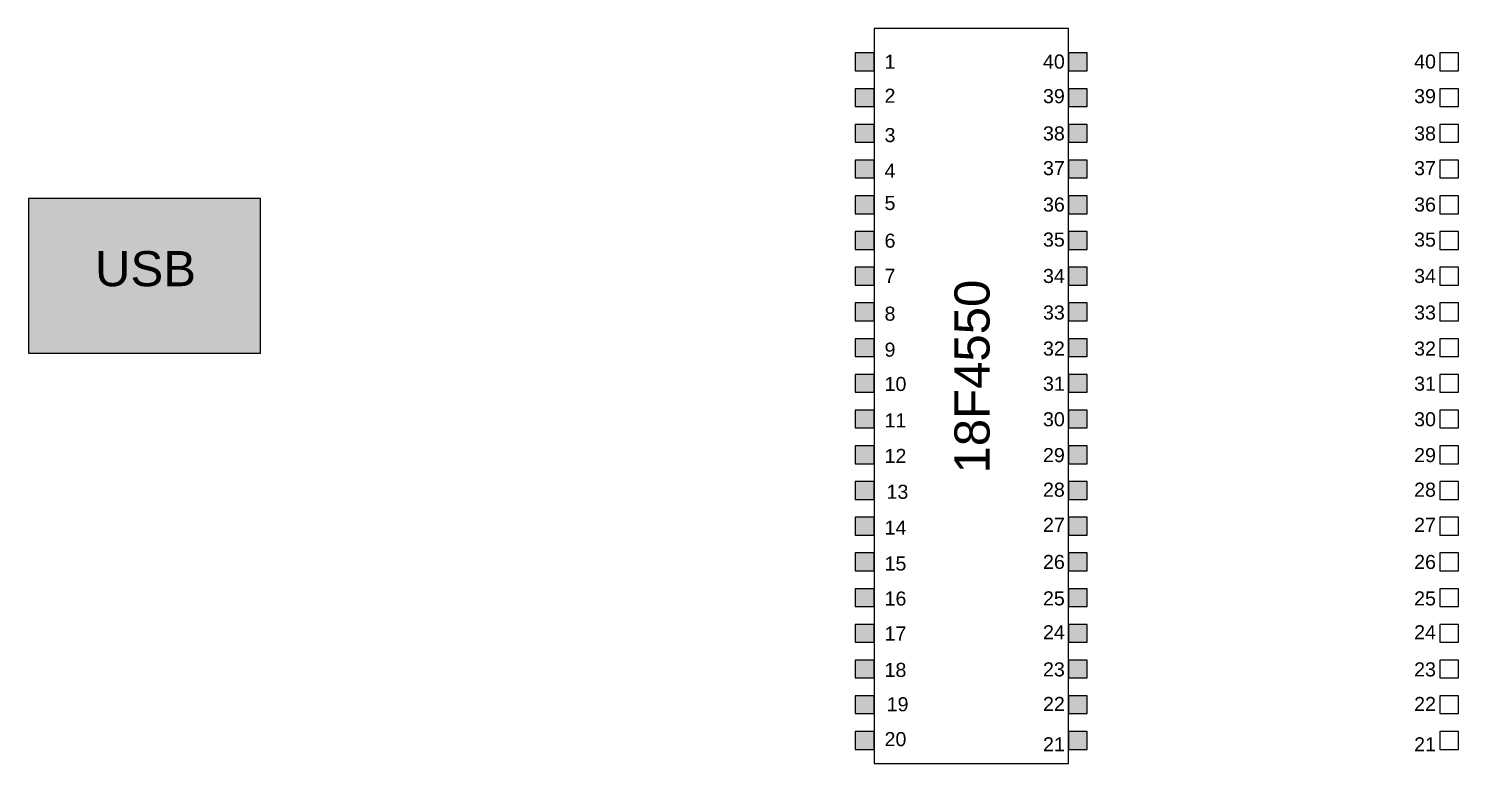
# Model space of a CAD drawing. Header units: millimetres. Extents: x -6 to 434, y -17 to 292.
# Drawn here: x 331.9 to 433.6, y 62.4 to 114.7 of the extents above; entities that cross this region are included whole.
import ezdxf

# ---------------------------------------------------------------- set-up
doc = ezdxf.new("R2010")
doc.units = ezdxf.units.MM
doc.layers.add('Chipove', color=54, linetype='Continuous', plot=False)
doc.layers.add('Kuplunzi', color=134, linetype='Continuous', lineweight=25, plot=False)
doc.styles.get("Standard").update_dxf_attribs({"font": 'arial.ttf'})

msp = doc.modelspace()

# ---------------------------------------------------------------- hatches: boundary and pattern name
at = {"layer": 'Chipove', "transparency": 33554687}
h = msp.add_hatch(color=4, dxfattribs=at)
h.dxf.hatch_style = 1
h.set_gradient(color1=(0, 255, 255), color2=(255, 255, 0), tint=1)
h.paths.add_polyline_path([(392.04, 112.93), (390.7, 112.93), (390.7, 111.66), (392.04, 111.66)])
h.paths.add_polyline_path([(392.04, 110.39), (390.7, 110.39), (390.7, 109.12), (392.04, 109.12)])
h.paths.add_polyline_path([(392.04, 107.85), (390.7, 107.85), (390.7, 106.58), (392.04, 106.58)])
h.paths.add_polyline_path([(392.04, 105.31), (390.7, 105.31), (390.7, 104.04), (392.04, 104.04)])
h.paths.add_polyline_path([(392.04, 102.77), (390.7, 102.77), (390.7, 101.5), (392.04, 101.5)])
h.paths.add_polyline_path([(392.04, 98.96), (392.04, 100.23), (390.7, 100.23), (390.7, 98.96)])
h.paths.add_polyline_path([(390.7, 96.42), (392.04, 96.42), (392.04, 97.69), (390.7, 97.69)])
h.paths.add_polyline_path([(392.04, 95.15), (390.7, 95.15), (390.7, 93.88), (392.04, 93.88)])
h.paths.add_polyline_path([(390.7, 91.34), (392.04, 91.34), (392.04, 92.61), (390.7, 92.61)])
h.paths.add_polyline_path([(392.04, 90.07), (390.7, 90.07), (390.7, 88.8), (392.04, 88.8)])
h.paths.add_polyline_path([(392.04, 87.53), (390.7, 87.53), (390.7, 86.26), (392.04, 86.26)])
h.paths.add_polyline_path([(392.04, 83.72), (392.04, 84.99), (390.7, 84.99), (390.7, 83.72)])
h.paths.add_polyline_path([(390.7, 82.45), (390.7, 81.18), (392.04, 81.18), (392.04, 82.45)])
h.paths.add_polyline_path([(390.7, 79.91), (390.7, 78.64), (392.04, 78.64), (392.04, 79.91)])
h.paths.add_polyline_path([(392.04, 77.37), (390.7, 77.37), (390.7, 76.1), (392.04, 76.1)])
h.paths.add_polyline_path([(392.04, 73.56), (392.04, 74.83), (390.7, 74.83), (390.7, 73.56)])
h.paths.add_polyline_path([(392.04, 71.02), (392.04, 72.29), (390.7, 72.29), (390.7, 71.02)])
h.paths.add_polyline_path([(392.04, 68.48), (392.04, 69.75), (390.7, 69.75), (390.7, 68.48)])
h.paths.add_polyline_path([(390.7, 67.21), (390.7, 65.94), (392.04, 65.94), (392.04, 67.21)])
h.paths.add_polyline_path([(392.04, 63.4), (392.04, 64.67), (390.7, 64.67), (390.7, 63.4)])
h.paths.add_polyline_path([(407.21, 112.93), (405.88, 112.93), (405.88, 111.66), (407.21, 111.66)])
h.paths.add_polyline_path([(405.88, 110.39), (405.88, 109.12), (407.21, 109.12), (407.21, 110.39)])
h.paths.add_polyline_path([(407.21, 107.85), (405.88, 107.85), (405.88, 106.58), (407.21, 106.58)])
h.paths.add_polyline_path([(405.88, 105.31), (405.88, 104.04), (407.21, 104.04), (407.21, 105.31)])
h.paths.add_polyline_path([(407.21, 102.77), (405.88, 102.77), (405.88, 101.5), (407.21, 101.5)])
h.paths.add_polyline_path([(407.21, 100.23), (405.88, 100.23), (405.88, 98.96), (407.21, 98.96)])
h.paths.add_polyline_path([(407.21, 97.69), (405.88, 97.69), (405.88, 96.42), (407.21, 96.42)])
h.paths.add_polyline_path([(405.88, 95.15), (405.88, 93.88), (407.21, 93.88), (407.21, 95.15)])
h.paths.add_polyline_path([(407.21, 92.61), (405.88, 92.61), (405.88, 91.34), (407.21, 91.34)])
h.paths.add_polyline_path([(407.21, 90.07), (405.88, 90.07), (405.88, 88.8), (407.21, 88.8)])
h.paths.add_polyline_path([(407.21, 87.53), (405.88, 87.53), (405.88, 86.26), (407.21, 86.26)])
h.paths.add_polyline_path([(407.21, 84.99), (405.88, 84.99), (405.88, 83.72), (407.21, 83.72)])
h.paths.add_polyline_path([(407.21, 82.45), (405.88, 82.45), (405.88, 81.18), (407.21, 81.18)])
h.paths.add_polyline_path([(405.88, 79.91), (405.88, 78.64), (407.21, 78.64), (407.21, 79.91)])
h.paths.add_polyline_path([(407.21, 77.37), (405.88, 77.37), (405.88, 76.1), (407.21, 76.1)])
h.paths.add_polyline_path([(407.21, 73.56), (407.21, 74.83), (405.88, 74.83), (405.88, 73.56)])
h.paths.add_polyline_path([(407.21, 72.29), (405.88, 72.29), (405.88, 71.02), (407.21, 71.02)])
h.paths.add_polyline_path([(405.88, 69.75), (405.88, 68.48), (407.21, 68.48), (407.21, 69.75)])
h.paths.add_polyline_path([(407.21, 67.21), (405.88, 67.21), (405.88, 65.94), (407.21, 65.94)])
h.paths.add_polyline_path([(405.88, 64.67), (405.88, 63.4), (407.21, 63.4), (407.21, 64.67)])
at = {"layer": 'Kuplunzi', "transparency": 33554687}
h = msp.add_hatch(color=256, dxfattribs=at)
h.dxf.hatch_style = 1
h.paths.add_polyline_path([(331.9, 102.57), (331.9, 91.57), (348.4, 91.57), (348.4, 102.57)])
h.paths.add_polyline_path([(335.74, 94.93), (344.17, 94.93), (344.17, 100.08), (335.74, 100.08)], flags=24)

# ---------------------------------------------------------------- linework, layer by layer
at = {"layer": 'Chipove'}
for points in [[(392.04, 62.4), (405.88, 62.4), (405.88, 114.66), (392.04, 114.66)], [(390.7, 111.66), (392.04, 111.66), (392.04, 112.93), (390.7, 112.93)], [(405.88, 111.66), (407.21, 111.66), (407.21, 112.93), (405.88, 112.93)], [(432.28, 111.66), (433.61, 111.66), (433.61, 112.93), (432.28, 112.93)], [(390.7, 109.12), (392.04, 109.12), (392.04, 110.39), (390.7, 110.39)], [(405.88, 109.12), (407.21, 109.12), (407.21, 110.39), (405.88, 110.39)], [(432.28, 109.12), (433.61, 109.12), (433.61, 110.39), (432.28, 110.39)], [(390.7, 106.58), (392.04, 106.58), (392.04, 107.85), (390.7, 107.85)], [(405.88, 106.58), (407.21, 106.58), (407.21, 107.85), (405.88, 107.85)], [(432.28, 106.58), (433.61, 106.58), (433.61, 107.85), (432.28, 107.85)], [(390.7, 104.04), (392.04, 104.04), (392.04, 105.31), (390.7, 105.31)], [(405.88, 104.04), (407.21, 104.04), (407.21, 105.31), (405.88, 105.31)], [(432.28, 104.04), (433.61, 104.04), (433.61, 105.31), (432.28, 105.31)], [(390.7, 101.5), (392.04, 101.5), (392.04, 102.77), (390.7, 102.77)], [(405.88, 101.5), (407.21, 101.5), (407.21, 102.77), (405.88, 102.77)], [(432.28, 101.5), (433.61, 101.5), (433.61, 102.77), (432.28, 102.77)], [(390.7, 98.96), (392.04, 98.96), (392.04, 100.23), (390.7, 100.23)], [(405.88, 98.96), (407.21, 98.96), (407.21, 100.23), (405.88, 100.23)], [(432.28, 98.96), (433.61, 98.96), (433.61, 100.23), (432.28, 100.23)], [(390.7, 96.42), (392.04, 96.42), (392.04, 97.69), (390.7, 97.69)], [(405.88, 96.42), (407.21, 96.42), (407.21, 97.69), (405.88, 97.69)], [(432.28, 96.42), (433.61, 96.42), (433.61, 97.69), (432.28, 97.69)], [(390.7, 93.88), (392.04, 93.88), (392.04, 95.15), (390.7, 95.15)], [(405.88, 93.88), (407.21, 93.88), (407.21, 95.15), (405.88, 95.15)], [(432.28, 93.88), (433.61, 93.88), (433.61, 95.15), (432.28, 95.15)], [(390.7, 91.34), (392.04, 91.34), (392.04, 92.61), (390.7, 92.61)], [(405.88, 91.34), (407.21, 91.34), (407.21, 92.61), (405.88, 92.61)], [(432.28, 91.34), (433.61, 91.34), (433.61, 92.61), (432.28, 92.61)], [(390.7, 88.8), (392.04, 88.8), (392.04, 90.07), (390.7, 90.07)], [(405.88, 88.8), (407.21, 88.8), (407.21, 90.07), (405.88, 90.07)], [(432.28, 88.8), (433.61, 88.8), (433.61, 90.07), (432.28, 90.07)], [(390.7, 86.26), (392.04, 86.26), (392.04, 87.53), (390.7, 87.53)], [(405.88, 86.26), (407.21, 86.26), (407.21, 87.53), (405.88, 87.53)], [(432.28, 86.26), (433.61, 86.26), (433.61, 87.53), (432.28, 87.53)], [(390.7, 83.72), (392.04, 83.72), (392.04, 84.99), (390.7, 84.99)], [(405.88, 83.72), (407.21, 83.72), (407.21, 84.99), (405.88, 84.99)], [(432.28, 83.72), (433.61, 83.72), (433.61, 84.99), (432.28, 84.99)], [(390.7, 81.18), (392.04, 81.18), (392.04, 82.45), (390.7, 82.45)], [(405.88, 81.18), (407.21, 81.18), (407.21, 82.45), (405.88, 82.45)], [(432.28, 81.18), (433.61, 81.18), (433.61, 82.45), (432.28, 82.45)], [(390.7, 78.64), (392.04, 78.64), (392.04, 79.91), (390.7, 79.91)], [(405.88, 78.64), (407.21, 78.64), (407.21, 79.91), (405.88, 79.91)], [(432.28, 78.64), (433.61, 78.64), (433.61, 79.91), (432.28, 79.91)], [(390.7, 76.1), (392.04, 76.1), (392.04, 77.37), (390.7, 77.37)], [(405.88, 76.1), (407.21, 76.1), (407.21, 77.37), (405.88, 77.37)], [(432.28, 76.1), (433.61, 76.1), (433.61, 77.37), (432.28, 77.37)], [(390.7, 73.56), (392.04, 73.56), (392.04, 74.83), (390.7, 74.83)], [(405.88, 73.56), (407.21, 73.56), (407.21, 74.83), (405.88, 74.83)], [(432.28, 73.56), (433.61, 73.56), (433.61, 74.83), (432.28, 74.83)], [(390.7, 71.02), (392.04, 71.02), (392.04, 72.29), (390.7, 72.29)], [(405.88, 71.02), (407.21, 71.02), (407.21, 72.29), (405.88, 72.29)], [(432.28, 71.02), (433.61, 71.02), (433.61, 72.29), (432.28, 72.29)], [(390.7, 68.48), (392.04, 68.48), (392.04, 69.75), (390.7, 69.75)], [(405.88, 68.48), (407.21, 68.48), (407.21, 69.75), (405.88, 69.75)], [(432.28, 68.48), (433.61, 68.48), (433.61, 69.75), (432.28, 69.75)], [(390.7, 65.94), (392.04, 65.94), (392.04, 67.21), (390.7, 67.21)], [(405.88, 65.94), (407.21, 65.94), (407.21, 67.21), (405.88, 67.21)], [(432.28, 65.94), (433.61, 65.94), (433.61, 67.21), (432.28, 67.21)], [(390.7, 63.4), (392.04, 63.4), (392.04, 64.67), (390.7, 64.67)], [(405.88, 63.4), (407.21, 63.4), (407.21, 64.67), (405.88, 64.67)], [(432.28, 63.4), (433.61, 63.4), (433.61, 64.67), (432.28, 64.67)]]:
    msp.add_lwpolyline(points, close=True, dxfattribs=at)
at = {"layer": 'Kuplunzi'}
msp.add_lwpolyline([(331.9, 91.57), (348.4, 91.57), (348.4, 102.57), (331.9, 102.57)], close=True, dxfattribs=at)

# ---------------------------------------------------------------- texts
at = {"layer": 'Chipove', "transparency": 33554687, "char_height": 1, "attachment_point": 1}
for s, insert in [('{\\C1;1}', (392.79, 112.81)), ('{\\C1;40}', (404.06, 112.82)), ('{\\C1;40}', (430.46, 112.82)), ('{\\C1;2}', (392.79, 110.39)), ('{\\C1;39}', (404.06, 110.36)), ('{\\C1;39}', (430.46, 110.36)), ('{\\C1;3}', (392.79, 107.59)), ('{\\C1;38}', (404.06, 107.71)), ('{\\C1;38}', (430.46, 107.71)), ('{\\C1;4}', (392.79, 105.05)), ('{\\C1;37}', (404.06, 105.24)), ('{\\C1;37}', (430.46, 105.24)), ('{\\C1;5}', (392.79, 102.76)), ('{\\C1;36}', (404.06, 102.65)), ('{\\C1;36}', (430.46, 102.65)), ('{\\C1;6}', (392.79, 100.08)), ('{\\C1;35}', (404.06, 100.16)), ('{\\C1;35}', (430.46, 100.16)), ('{\\C1;7}', (392.79, 97.58)), ('{\\C1;34}', (404.06, 97.57)), ('{\\C1;34}', (430.46, 97.57)), ('{\\C1;8}', (392.79, 94.89)), ('{\\C1;33}', (404.06, 94.97)), ('{\\C1;33}', (430.46, 94.97)), ('{\\C1;9}', (392.79, 92.33)), ('{\\C1;32}', (404.06, 92.41)), ('{\\C1;32}', (430.46, 92.41)), ('{\\C1;10}', (392.79, 89.89)), ('{\\C1;31}', (404.06, 89.91)), ('{\\C1;31}', (430.46, 89.91)), ('{\\C1;11}', (392.79, 87.3)), ('{\\C1;30}', (404.06, 87.38)), ('{\\C1;30}', (430.46, 87.38)), ('{\\C1;12}', (392.79, 84.77)), ('{\\C1;29}', (404.06, 84.83)), ('{\\C1;29}', (430.46, 84.83)), ('{\\C1;28}', (404.06, 82.37)), ('{\\C1;28}', (430.46, 82.37)), ('{\\C1;13}', (392.93, 82.22)), ('{\\C1;14}', (392.79, 79.67)), ('{\\C1;27}', (404.06, 79.87)), ('{\\C1;27}', (430.46, 79.87)), ('{\\C1;15}', (392.79, 77.12)), ('{\\C1;26}', (404.06, 77.23)), ('{\\C1;26}', (430.46, 77.23)), ('{\\C1;16}', (392.79, 74.63)), ('{\\C1;25}', (404.06, 74.64)), ('{\\C1;25}', (430.46, 74.64)), ('{\\C1;24}', (404.06, 72.23)), ('{\\C1;24}', (430.46, 72.23)), ('{\\C1;17}', (392.79, 72.14)), ('{\\C1;18}', (392.79, 69.55)), ('{\\C1;23}', (404.06, 69.59)), ('{\\C1;23}', (430.46, 69.59)), ('{\\C1;22}', (404.06, 67.13)), ('{\\C1;22}', (430.46, 67.13)), ('{\\C1;19}', (392.94, 67.11)), ('{\\C1;20}', (392.79, 64.63)), ('{\\C1;21}', (404.06, 64.26)), ('{\\C1;21}', (430.46, 64.26))]:
    msp.add_mtext_dynamic_manual_height_columns(s, width=1.8175, gutter_width=12.5, heights=[0], dxfattribs=dict(at, insert=insert))
at = {"layer": 'Kuplunzi', "transparency": 33554687, "insert": (336.63, 98.84), "char_height": 2.5, "attachment_point": 1}
msp.add_mtext_dynamic_manual_height_columns('{\\C3;USB}', width=6.8802, gutter_width=12.5, heights=[0], dxfattribs=at)

# ---------------------------------------------------------------- next in the draw order: texts
at = {"layer": 'Chipove', "transparency": 33554687, "insert": (397.76, 83.02), "char_height": 2.5, "attachment_point": 1, "rotation": 90, "bg_fill": 3, "box_fill_scale": 1.5, "bg_fill_color": 256, "bg_fill_transparency": 0}
msp.add_mtext_dynamic_manual_height_columns('{\\C3;18F4550}', width=7.3037, gutter_width=12.5, heights=[0], dxfattribs=at)

doc.saveas('drawing.dxf')
